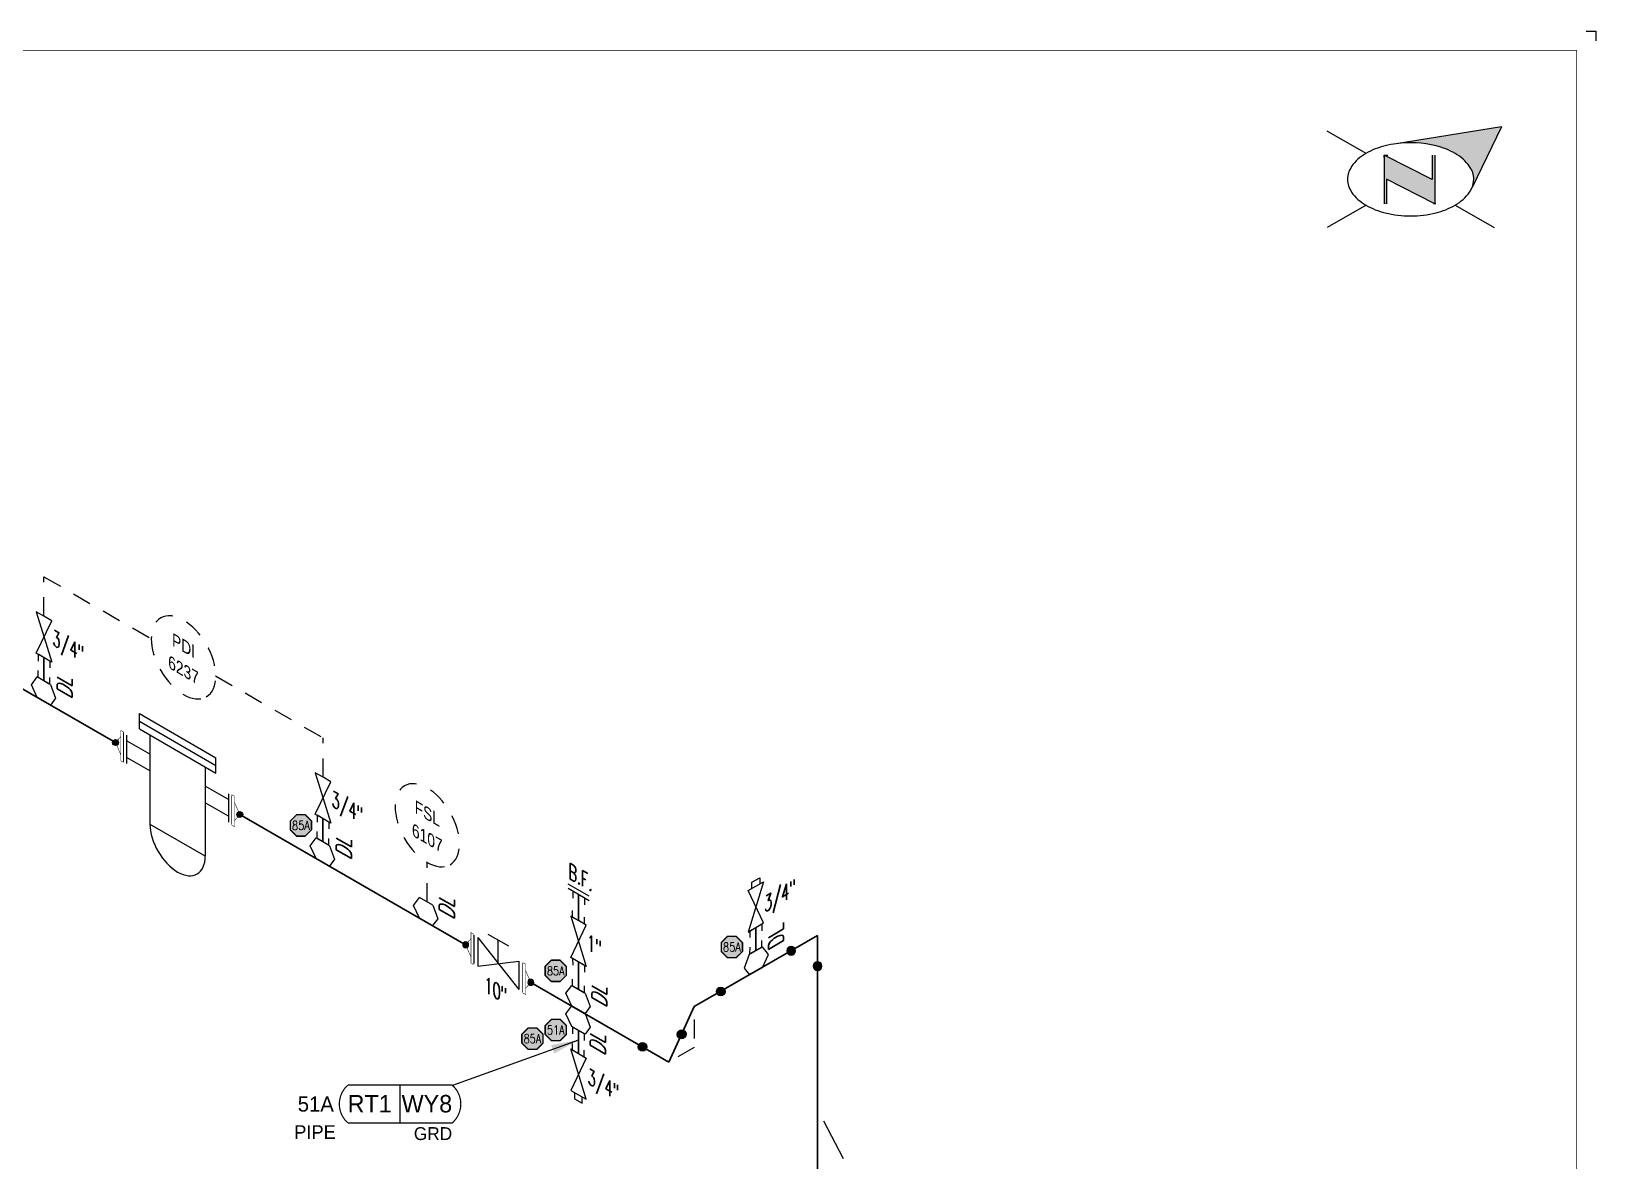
# Model space of a CAD drawing. Header units: inches. Extents: x 0.1 to 17.4, y 0.1 to 11.4.
# Drawn here: x 7.06 to 17.38, y 3.93 to 11.37 of the extents above; entities that cross this region are included whole.
import ezdxf
from ezdxf.enums import TextEntityAlignment as Align

# ---------------------------------------------------------------- set-up
doc = ezdxf.new("R2010")
doc.units = ezdxf.units.IN
doc.header["$MEASUREMENT"] = 0
doc.linetypes.add('HIDDEN2', pattern=[0.1875, 0.125, -0.0625])
for name, color, linetype in [('BORDER', 3, 'Continuous'), ('COMP', 1, 'Continuous'), ('DL', 20, 'Continuous'), ('FITTINGS', 4, 'Continuous'), ('PART_PCML', 7, 'Continuous'), ('PART_SelectedCML_RT', 132, 'Continuous'), ('PIPE-ANNO', 150, 'HIDDEN2'), ('TEXT', 7, 'Continuous'), ('UNAS.PIPE', 251, 'Continuous'), ('WELD POINTS', 41, 'Continuous')]:
    doc.layers.add(name, color=color, linetype=linetype)
doc.layers.add('PIPE', color=7, linetype='Continuous', lineweight=30)
doc.styles.add('CMLPAS', font='')
doc.styles.add('ISO30', font='simplex.shx', dxfattribs={"width": 0.85, "oblique": 30, "height": 0.075})
doc.styles.add('PART_Standard', font='romans', dxfattribs={"width": 0.8, "height": 0.09})
doc.styles.add('SIMPLEX', font='ROMANS')
doc.styles.get("Standard").update_dxf_attribs({"font": 'arial.ttf'})
doc.styles.get('CMLPAS').set_extended_font_data('Cordia New')
doc.dimstyles.get("Standard").update_dxf_attribs({"dimtxt": 0.18, "dimasz": 0.18, "dimexe": 0.18, "dimexo": 0.0625, "dimgap": 0.09, "dimtad": 0, "dimtih": 1, "dimtoh": 1, "dimdec": 4, "dimzin": 0, "dimdsep": 46, "dimtxsty": 'Standard', "dimcen": 0.09, "dimadec": 0, "dimazin": 0, "dimtfac": 1, "dimtdec": 4, "dimtofl": 0, "dimtmove": 0, "dimatfit": 3, "dimfxl": 1, "dimtolj": 1, "dimtzin": 0, "dimarcsym": 0})

# ---------------------------------------------------------------- blocks, each defined once
blk = doc.blocks.new('north2')
at = {"layer": 'BORDER'}
for points in [[(-0.706, -0.767, -0.156851), (-0.679, -0.851, -0.095667), (-0.689, -0.905), (-0.495, -0.504), (-1.19, -0.617, -0.092194), (-0.928, -0.631, -0.072341), (-0.801, -0.681, -0.106617)], [(-0.938, -1.011), (-0.936, -1.009), (-0.936, -0.691), (-0.952, -0.691), (-0.952, -0.853), (-1.27, -0.691), (-1.27, -0.707), (-1.27, -1.012), (-1.254, -1.012), (-1.254, -0.849)]]:
    blk.add_hatch(color=7, dxfattribs=at).paths.add_polyline_path(points)
at = {"layer": 'BORDER', "color": 7}
for p, q in [((-0.495, -0.504), (-1.19, -0.617)), ((-0.495, -0.504), (-0.689, -0.905)), ((-1.389, -0.681), (-1.646, -0.533)), ((-1.27, -0.691), (-1.27, -1.012)), ((-0.952, -0.853), (-1.27, -0.691)), ((-1.27, -0.707), (-1.27, -0.691)), ((-1.262, -0.691), (-1.246, -0.691)), ((-0.952, -0.691), (-0.952, -0.853)), ((-0.936, -0.691), (-0.936, -1.012)), ((-0.936, -1.012), (-1.254, -0.849)), ((-1.254, -0.849), (-1.254, -1.012)), ((-1.389, -1.021), (-1.646, -1.169)), ((-1.26, -1.011), (-1.262, -1.009)), ((-0.928, -1.012), (-0.944, -1.012)), ((-0.801, -1.021), (-0.544, -1.169))]:
    blk.add_line(p, q, dxfattribs=at)
for centre, radius, start, end in [((-1.095, -1.329), 0.719, 97.6203, 103.4495), ((-1.095, -1.329), 0.719, 76.5505, 97.6203), ((-1.238, -0.944), 0.304, 120, 144.3429), ((-1.152, -1.093), 0.476, 103.4495, 120), ((-1.039, -1.093), 0.476, 60, 76.5505), ((-0.953, -0.944), 0.304, 35.6571, 60), ((-1.367, -0.851), 0.144, 144.3429, 180), ((-0.823, -0.851), 0.144, 360, 35.6571), ((-1.367, -0.851), 0.144, 180, 215.6571), ((-0.823, -0.851), 0.144, 324.3429, 337.5547), ((-0.823, -0.851), 0.144, 337.5796, 360), ((-1.238, -0.758), 0.304, 215.6571, 240), ((-1.152, -0.609), 0.476, 240, 256.5505), ((-1.039, -0.609), 0.476, 283.4495, 300), ((-0.953, -0.758), 0.304, 300, 324.3429), ((-1.095, -0.373), 0.719, 256.5505, 270), ((-1.095, -0.373), 0.719, 270, 283.4495)]:
    blk.add_arc(centre, radius, start, end, dxfattribs=at)
blk = doc.blocks.new('A$C6804a2e5')
blk.add_blockref('north2', (0, 0))
blk = doc.blocks.new('A$C860dd1f6')
at = {"layer": 'PIPE'}
blk.add_blockref('A$C6804a2e5', (0, 0), dxfattribs=at)
blk = doc.blocks.new('Border')
at = {"layer": 'BORDER', "const_width": 0.005}
blk.add_lwpolyline([(0.25, 0.25), (17.25, 0.25), (17.25, 11.25), (0.25, 11.25)], close=True, dxfattribs=at)
blk = doc.blocks.new('O-let 2')
at = {"layer": 'FITTINGS', "linetype": 'ByBlock'}
for p, q in [((11.097, 20.379), (11.136, 20.431)), ((11.224, 20.38), (11.136, 20.431)), ((11.136, 20.295), (11.097, 20.379)), ((11.224, 20.38), (11.257, 20.291)), ((11.223, 20.245), (11.136, 20.295)), ((11.257, 20.291), (11.223, 20.245))]:
    blk.add_line(p, q, dxfattribs=at)
blk = doc.blocks.new('2_SOCKET_SINGLE_30')
at = {"color": 0, "linetype": 'ByBlock', "lineweight": -2}
for p, q in [((0, 0.063), (0.054, 0.094)), ((0, 0.063), (0, -0.063)), ((0, -0.063), (0.054, -0.031))]:
    blk.add_line(p, q, dxfattribs=at)
blk = doc.blocks.new('DL_Vert_30')
at = {"layer": 'DL', "style": 'ISO30', "oblique": 30, "width": 0.85}
blk.add_text('DL', height=0.1, rotation=90, dxfattribs=at).set_placement((0, 0))
blk = doc.blocks.new('1_Text_330')
at = {"layer": 'TEXT', "style": 'PART_Standard', "oblique": 330, "width": 0.8}
blk.add_attdef('3/4"', (0, 0), '', height=0.09, rotation=330, dxfattribs=at)
blk = doc.blocks.new('2_NOZZLE_FLANGE_EQUIPMENT_30')
blk.add_wipeout([(-0.176, -0.046), (-0.176, -0.156), (-0.023, -0.068), (-0.023, -0.107), (0, -0.094), (0, 0.094), (-0.023, 0.08), (-0.023, 0.041)])
at = {"color": 0, "linetype": 'ByBlock', "lineweight": -2}
for p, q in [((-0.023, 0.041), (-0.176, -0.046)), ((-0.023, -0.107), (-0.023, 0.08)), ((0, -0.094), (0, 0.094)), ((-0.023, -0.068), (-0.176, -0.156))]:
    blk.add_line(p, q, dxfattribs=at)
blk = doc.blocks.new('AM9A04')
at = {"linetype": 'Continuous', "const_width": 0.01}
blk.add_lwpolyline([(0, -0.289), (0, 0.289), (-0.05, 0.318), (-0.05, -0.26)], close=True, dxfattribs=at)
at = {"const_width": 0.01}
blk.add_lwpolyline([(-0.05, -0.144), (-0.15, 0.087), (-0.05, 0.202)], dxfattribs=at)
blk = doc.blocks.new('*U63')
blk.add_wipeout([(0, 0), (0.01, 0.052), (-0.01, 0.087), (0.01, 0.087), (0.11, -0.087), (0.09, -0.087), (0.07, -0.052)]).dxf.layer = 'COMP'
at = {"layer": 'WELD POINTS'}
h = blk.add_hatch(color=256, dxfattribs=at)
h.dxf.hatch_style = 1
h.paths.add_polyline_path([(0.019, 0, 1), (-0.02, 0, 1)])
blk.add_circle((0, 0), 0.0195, dxfattribs=at)
at = {"layer": 'COMP', "xscale": 0.3466300616258731, "yscale": 0.3466300616258731, "zscale": 0.3466300616258731, "rotation": 29.9999999999999}
blk.add_blockref('AM9A04', (0.06, 0), dxfattribs=at)
blk = doc.blocks.new('1_ID-BUBBLE_INSTRUMENT_330')
at = {"color": 0, "linetype": 'ByBlock', "lineweight": -2, "extrusion": (0, 0, -1)}
blk.add_ellipse((0, 0), major_axis=(0.15, -0.26), ratio=0.57735, dxfattribs=at)
at = {"color": 0, "linetype": 'ByBlock', "lineweight": -2, "oblique": 330}
for tag, p in [('INST.TYPE', (0.019, 0.067)), ('NUM', (0.019, -0.094))]:
    blk.add_attdef(tag, text='', height=0.075, rotation=330, dxfattribs=at).set_placement(p, align=Align.MIDDLE_CENTER)
blk = doc.blocks.new('2_ELBOW_WELD_330')
at = {"linetype": 'ByBlock', "lineweight": -2}
h = blk.add_hatch(color=0, dxfattribs=at)
edge = h.paths.add_edge_path()
edge.add_arc((0.174, -0.1), 0.0286, 0, 360)
h = blk.add_hatch(color=0, dxfattribs=at)
edge = h.paths.add_edge_path()
edge.add_arc((0, -0.201), 0.0286, 0, 360)
at = {"color": 0, "linetype": 'ByBlock', "lineweight": -2}
for centre in [(0.174, -0.1), (0, -0.201)]:
    blk.add_circle(centre, 0.0286, dxfattribs=at)
blk = doc.blocks.new('2_WELD_SINGLE_00')
at = {"linetype": 'ByBlock', "lineweight": -2}
h = blk.add_hatch(color=0, dxfattribs=at)
edge = h.paths.add_edge_path()
edge.add_arc((0, 0), 0.0286, 0, 360)
at = {"color": 0, "linetype": 'ByBlock', "lineweight": -2}
blk.add_circle((0, 0), 0.0286, dxfattribs=at)
blk = doc.blocks.new('*U64')
at = {"layer": 'WELD POINTS'}
for p, rotation in [((0.174, 0.1), 210), ((-0.084, -0.183), 335.3694678341227)]:
    blk.add_blockref('2_WELD_SINGLE_00', p, dxfattribs=dict(at, rotation=rotation))
blk = doc.blocks.new('*U65')
at = {"layer": 'WELD POINTS'}
for p, rotation in [((0.174, -0.1), 149.9999999999999), ((-0.084, -0.183), 335.3694678341227)]:
    blk.add_blockref('2_WELD_SINGLE_00', p, dxfattribs=dict(at, rotation=rotation))
blk = doc.blocks.new('3_VALVE_FLANGE_GATE_30')
at = {"color": 0, "linetype": 'ByBlock', "lineweight": -2}
blk.add_wipeout([(-0.162, -0.187), (-0.135, -0.172), (0, 0), (0.135, -0.016), (0.162, 0), (0.162, 0.187), (0.135, 0.172), (0, 0), (-0.135, 0.016), (-0.162, 0)], dxfattribs=at)
for p, q in [((0.135, 0.172), (-0.135, -0.172)), ((0.068, 0.195), (-0.068, 0.117)), ((0, 0), (0, 0.156)), ((0.135, 0.172), (0.135, -0.016)), ((0.162, 0.187), (0.162, 0)), ((-0.162, 0), (-0.162, -0.187)), ((-0.135, 0.016), (-0.135, -0.172)), ((0.135, -0.016), (-0.135, 0.016))]:
    blk.add_line(p, q, dxfattribs=at)
blk = doc.blocks.new('4_FLANGE_WELD_SINGLE')
blk.add_wipeout([(0, 0), (0.01, -0.052), (-0.01, -0.087), (0.01, -0.087), (0.11, 0.087), (0.09, 0.087), (0.07, 0.052)]).dxf.layer = 'COMP'
at = {"layer": 'WELD POINTS'}
h = blk.add_hatch(color=256, dxfattribs=at)
h.dxf.hatch_style = 1
h.paths.add_polyline_path([(-0.02, 0, 1), (0.019, 0, 1)])
blk.add_circle((0, 0), 0.0195, dxfattribs=at)
at = {"layer": 'COMP', "xscale": -0.3466300616258731, "yscale": 0.3466300616258731, "zscale": 0.3466300616258731, "rotation": 150}
blk.add_blockref('AM9A04', (0.06, 0), dxfattribs=at)
blk = doc.blocks.new('Bleeder Valve 2')
at = {"layer": 'FITTINGS', "linetype": 'ByBlock'}
for p, q in [((0.051, -0.302), (-0.051, 0.03)), ((-0.051, 0.03), (0.051, -0.03)), ((0.051, -0.03), (-0.051, -0.243)), ((-0.051, -0.243), (0, -0.273)), ((-0.026, -0.258), (-0.026, -0.298)), ((-0.026, -0.298), (0.025, -0.327)), ((0, -0.273), (0.051, -0.302)), ((0.025, -0.327), (0.025, -0.287))]:
    blk.add_line(p, q, dxfattribs=at)
blk = doc.blocks.new('Bleeder 2')
at = {"layer": 'PIPE', "linetype": 'Continuous'}
blk.add_line((0, -0.135), (0, -0.288), dxfattribs=at)
for name, p in [('O-let 2', (-11.18, -20.405)), ('Bleeder Valve 2', (0, -0.288))]:
    blk.add_blockref(name, p)
blk = doc.blocks.new('O-let 1')
at = {"layer": 'FITTINGS', "linetype": 'ByBlock'}
for p, q in [((-0.044, -0.025), (0.044, 0.025)), ((0.083, -0.026), (0.044, 0.025)), ((-0.044, -0.025), (-0.077, -0.115)), ((0.044, -0.11), (0.083, -0.026)), ((-0.077, -0.115), (-0.043, -0.16)), ((-0.043, -0.16), (0.044, -0.11))]:
    blk.add_line(p, q, dxfattribs=at)
blk = doc.blocks.new('Bleeder Valve 3')
at = {"layer": 'FITTINGS', "linetype": 'ByBlock'}
for p, q in [((-0.026, 0.298), (0.025, 0.327)), ((0.025, 0.327), (0.025, 0.287)), ((0.051, 0.302), (-0.051, -0.03)), ((-0.051, 0.243), (0, 0.273)), ((0.051, 0.03), (-0.051, 0.243)), ((-0.026, 0.258), (-0.026, 0.298)), ((0, 0.273), (0.051, 0.302)), ((-0.051, -0.03), (0.051, 0.03))]:
    blk.add_line(p, q, dxfattribs=at)
blk = doc.blocks.new('Bleeder 3')
at = {"layer": 'PIPE', "linetype": 'Continuous'}
blk.add_line((0, 0.135), (0, 0.288), dxfattribs=at)
for name, p in [('Bleeder Valve 3', (0, 0.288)), ('O-let 1', (0, 0.135))]:
    blk.add_blockref(name, p)
blk = doc.blocks.new('DL_Vert_330')
at = {"layer": 'DL', "style": 'ISO30', "oblique": 330, "width": 0.85}
blk.add_text('DL', height=0.1, rotation=90, dxfattribs=at).set_placement((0, 0))
blk = doc.blocks.new('1_Text_30')
at = {"layer": 'TEXT', "style": 'PART_Standard', "oblique": 30, "width": 0.8}
blk.add_attdef('TEXT', (0, 0), '', height=0.09, rotation=30, dxfattribs=at)
blk = doc.blocks.new('PART_PCML')
blk.add_hatch(color=0).paths.add_polyline_path([(-0.07, -0.029), (-0.029, -0.07), (0.029, -0.07), (0.07, -0.029), (0.07, 0.029), (0.029, 0.07), (-0.029, 0.07), (-0.07, 0.029)])
at = {"color": 7, "const_width": 0.009}
blk.add_lwpolyline([(-0.07, 0.029), (-0.029, 0.07), (0.029, 0.07), (0.07, 0.029), (0.07, -0.029), (0.029, -0.07), (-0.029, -0.07), (-0.07, -0.029), (-0.07, 0.029), (-0.029, 0.07)], dxfattribs=at)
at = {"color": 18, "true_color": 0x000000}
blk.add_lwpolyline([(-0.029, 0.07), (-0.07, 0.029), (-0.07, -0.029), (-0.029, -0.07), (0.029, -0.07), (0.07, -0.029), (0.07, 0.029), (0.029, 0.07)], close=True, dxfattribs=at)
at = {"color": 7, "true_color": 0xffffff, "style": 'SIMPLEX', "width": 0.8, "flags": 1}
for tag, p in [('CIRCUIT', (-0.094, 0.089)), ('DM', (-0.053, -0.133)), ('TYPE', (-0.075, -0.204))]:
    blk.add_attdef(tag, p, '', height=0.0586, dxfattribs=at)
at = {"color": 7, "true_color": 0xffffff, "style": 'SIMPLEX', "width": 0.8}
blk.add_attdef('DMDISP', text='', height=0.0586, dxfattribs=at).set_placement((0, 0), align=Align.MIDDLE_CENTER)
blk = doc.blocks.new('CMLPAS')
at = {"const_width": 0.008}
blk.add_lwpolyline([(0.063, 0.125, 0.454441), (0.063, -0.125), (0.75, -0.125, 0.454441), (0.75, 0.125)], format="xyb", close=True, dxfattribs=at)
blk.add_lwpolyline([(0.406, -0.125), (0.406, 0.125)], dxfattribs=at)
at = {"style": 'CMLPAS', "flags": 1}
for tag, p in [('STATE', (0.75, 0.623)), ('DL', (0.75, 0.482)), ('CIRCUIT', (0.75, 0.341)), ('SUBSINTERVAL(MONTHS)', (-0.025, -0.335)), ('OLD_ID', (0.75, -0.337)), ('OLD_NDE', (0.75, -0.478)), ('OLD_ENTY', (0.741, -0.636)), ('SIZE', (0.747, -0.761)), ('SPEC', (0.747, -0.902)), ('JUSTIFY', (0.747, -1.043)), ('COMMENTS', (0.747, -1.185)), ('OLD_ASSET', (0.75, -1.326)), ('SCHED', (0.737, -1.469)), ('NOM_THICK', (0.752, -1.61)), ('CORR_ALLOW', (0.763, -1.745)), ('TML_STATUS', (0.772, -1.878)), ('FLOW_ORDER', (0.778, -2.13))]:
    blk.add_attdef(tag, text='', height=0.1, dxfattribs=at).set_placement(p, align=Align.MIDDLE_RIGHT)
at = {"style": 'CMLPAS'}
for tag, height, p in [('CHILD', 0.25, (0.75, 0.269)), ('###', 0.115, (0.75, 0.002)), ('ACCESS', 0.085, (0.75, -0.195))]:
    blk.add_attdef(tag, text='', height=height, dxfattribs=at).set_placement(p, align=Align.MIDDLE_RIGHT)
at = {"color": 152, "style": 'CMLPAS'}
for tag, height, p in [('SPECIAL', 0.085, (0.405, 0.19)), ('DM-TYPE', 0.1, (-0.03, 0)), ('COMP', 0.09, (-0.017, -0.185))]:
    blk.add_attdef(tag, text='', height=height, dxfattribs=at).set_placement(p, align=Align.MIDDLE_RIGHT)
at = {"style": 'CMLPAS'}
blk.add_attdef('NDE', text='', height=0.115, dxfattribs=at).set_placement((0.206, 0.002), align=Align.MIDDLE_CENTER)

msp = doc.modelspace()

# ---------------------------------------------------------------- linework, layer by layer
for p, q in [((17.312, 11.375), (17.375, 11.375)), ((17.375, 11.375), (17.375, 11.312))]:
    msp.add_line(p, q)
at = {"layer": 'FITTINGS', "linetype": 'ByBlock'}
for p, q in [((7.146, 7.518), (7.095, 7.547)), ((7.095, 7.547), (7.197, 7.215)), ((7.094, 7.275), (7.197, 7.488)), ((7.197, 7.488), (7.146, 7.518)), ((7.197, 7.215), (7.094, 7.275)), ((8.986, 6.456), (8.934, 6.485)), ((8.934, 6.485), (9.037, 6.153)), ((8.934, 6.213), (9.037, 6.426)), ((9.037, 6.426), (8.986, 6.456)), ((9.037, 6.153), (8.934, 6.213)), ((10.67, 5.511), (10.619, 5.541)), ((10.619, 5.541), (10.721, 5.209)), ((10.619, 5.268), (10.721, 5.482)), ((10.721, 5.482), (10.67, 5.511)), ((10.721, 5.209), (10.619, 5.268))]:
    msp.add_line(p, q, dxfattribs=at)
at = {"layer": 'FITTINGS'}
msp.add_line((8.28, 6.484), (8.28, 6.585), dxfattribs=at)
at = {"layer": 'FITTINGS', "linetype": 'ByBlock', "lineweight": -2}
for p, q in [((10.739, 5.672), (10.601, 5.751)), ((10.739, 5.642), (10.601, 5.722)), ((10.632, 5.704), (10.632, 5.66)), ((10.709, 5.66), (10.709, 5.615))]:
    msp.add_line(p, q, dxfattribs=at)
at = {"layer": 'PIPE'}
for p, q in [((7.618, 6.685), (5.357, 7.99)), ((11.266, 4.579), (8.437, 6.211)), ((12.246, 5.413), (11.433, 4.944)), ((12.246, 3.003), (12.246, 5.413)), ((11.266, 4.579), (11.433, 4.944))]:
    msp.add_line(p, q, dxfattribs=at)
at = {"layer": 'PIPE', "linetype": 'Continuous'}
for p, q in [((7.146, 7.093), (7.146, 7.245)), ((8.985, 6.031), (8.985, 6.183)), ((10.67, 5.682), (10.67, 5.512)), ((10.67, 5.058), (10.67, 5.239))]:
    msp.add_line(p, q, dxfattribs=at)
at = {"layer": 'PIPE-ANNO'}
for p, q in [((7.146, 7.518), (7.146, 7.778)), ((7.146, 7.778), (7.853, 7.37)), ((8.278, 7.125), (8.986, 6.716)), ((8.986, 6.456), (8.986, 6.716)), ((9.673, 5.634), (9.673, 5.894)), ((11.433, 4.859), (11.433, 4.675)), ((11.433, 4.675), (11.319, 4.609))]:
    msp.add_line(p, q, dxfattribs=at)
at = {"layer": 'UNAS.PIPE'}
msp.add_line((12.284, 4.192), (12.414, 3.943), dxfattribs=at)

# ---------------------------------------------------------------- block references
at = {"layer": 'BORDER'}
for name, p in [('Border', (0, 0)), ('A$C860dd1f6', (17.25, 11.25))]:
    msp.add_blockref(name, p, dxfattribs=at)
at = {"layer": 'DL'}
for name, p in [('DL_Vert_30', (7.333, 6.968)), ('DL_Vert_30', (9.173, 5.906)), ('DL_Vert_30', (9.852, 5.513)), ('DL_Vert_330', (12.022, 5.365)), ('DL_Vert_30', (10.857, 4.933)), ('DL_Vert_30', (10.847, 4.617))]:
    msp.add_blockref(name, p, dxfattribs=at)
at = {"layer": 'FITTINGS'}
for p, xscale, yscale, zscale, rotation in [((7.146, 7.245), 0.713168504377533, 0.713168504377533, 0.713168504377533, 240.0047239548921), ((7.146, 7.093), 0.7131685043775329, 0.7131685043775329, 0.7131685043775329, 60.00472395489211), ((8.985, 6.183), 0.713168504377533, 0.713168504377533, 0.713168504377533, 240.0047239548921), ((8.985, 6.031), 0.7131685043775329, 0.7131685043775329, 0.7131685043775329, 60.00472395489211), ((10.67, 5.512), 0.713168504377533, 0.713168504377533, 0.713168504377533, 60.00472395489207), ((11.839, 5.466), -0.713168504377533, 0.713168504377533, 0.713168504377533, 119.9952760451079), ((11.839, 5.314), -0.7131685043775329, 0.7131685043775329, 0.7131685043775329, 299.9952760451079), ((10.67, 5.239), 0.713168504377533, 0.713168504377533, 0.713168504377533, 240.0047239548921), ((10.67, 5.058), 0.7131685043775329, 0.7131685043775329, 0.7131685043775329, 60.00472395489211), ((10.669, 4.787), 0.713168504377533, 0.713168504377533, 0.713168504377533, 240.0047239548921), ((10.669, 4.635), 0.7131685043775329, 0.7131685043775329, 0.7131685043775329, 60.00472395489211)]:
    msp.add_blockref('2_SOCKET_SINGLE_30', p, dxfattribs=dict(at, xscale=xscale, yscale=yscale, zscale=zscale, rotation=rotation))
for name, p in [('O-let 2', (-4.034, -13.313)), ('O-let 2', (-2.195, -14.375)), ('Bleeder 3', (11.839, 5.178)), ('O-let 2', (-1.515, -14.767)), ('O-let 2', (-0.51, -15.347)), ('Bleeder 2', (10.67, 4.923))]:
    msp.add_blockref(name, p, dxfattribs=at)
at = {"layer": 'PART_PCML', "color": 13}
for p in [(8.84, 6.139), (11.681, 5.337), (10.366, 4.733)]:
    msp.add_blockref('PART_PCML', p, dxfattribs=at).add_auto_attribs({'DMDISP': '85A'})
at = {"layer": 'PART_PCML', "color": 96}
msp.add_blockref('PART_PCML', (10.52, 4.79), dxfattribs=at).add_auto_attribs({'DMDISP': '51A'})
at = {"layer": 'PART_SelectedCML_RT'}
msp.add_blockref('CMLPAS', (9.087, 4.302), dxfattribs=at).add_auto_attribs({'###': 'WY8', 'NDE': 'RT1', 'DM-TYPE': '51A', 'COMP': 'PIPE', 'ACCESS': 'GRD'})
at = {"layer": 'PIPE'}
ref = msp.add_blockref('1_Text_330', (10.705, 5.785), dxfattribs=at)
ref.add_attrib('3/4"', 'B.F.', dxfattribs={"layer": 'TEXT', "height": 0.09, "rotation": 330, "style": 'PART_Standard', "oblique": 330, "width": 0.8}).set_placement((10.705, 5.785), align=Align.MIDDLE_CENTER)
at = {"layer": 'PIPE-ANNO'}
for p, values in [((8.066, 7.247), {'INST.TYPE': 'PDI', 'NUM': '6237'}), ((9.673, 6.14), {'INST.TYPE': 'FSL', 'NUM': '6107'})]:
    msp.add_blockref('1_ID-BUBBLE_INSTRUMENT_330', p, dxfattribs=at).add_auto_attribs(values)
at = {"layer": 'TEXT'}
for name, p, values in [('1_Text_330', (7.202, 7.33), {'3/4"': '3/4"'}), ('1_Text_330', (9.042, 6.268), {'3/4"': '3/4"'}), ('1_Text_30', (11.894, 5.564), {'TEXT': '3/4"'}), ('1_Text_330', (10.726, 5.323), {'3/4"': '1"'}), ('1_Text_330', (10.73, 4.438), {'3/4"': '3/4"'})]:
    msp.add_blockref(name, p, dxfattribs=at).add_auto_attribs(values)
at = {"layer": 'WELD POINTS', "xscale": -1}
msp.add_blockref('2_ELBOW_WELD_330', (12.246, 5.413), dxfattribs=at)
at = {"layer": 'WELD POINTS'}
msp.add_blockref('*U64', (11.433, 4.944), dxfattribs=at)
at = {"layer": 'WELD POINTS', "rotation": 180}
msp.add_blockref('*U65', (11.266, 4.579), dxfattribs=at)

# ---------------------------------------------------------------- leaders
at = {"layer": 'PART_SelectedCML_RT'}
msp.add_leader([(10.669, 4.724), (9.839, 4.425)], dimstyle='Standard', dxfattribs=at)

# ---------------------------------------------------------------- next in the draw order: block references
at = {"layer": 'FITTINGS', "xscale": -1}
msp.add_blockref('2_NOZZLE_FLANGE_EQUIPMENT_30', (7.67, 6.655), dxfattribs=at)
at = {"layer": 'FITTINGS', "xscale": -1, "rotation": 180}
msp.add_blockref('2_NOZZLE_FLANGE_EQUIPMENT_30', (8.385, 6.241), dxfattribs=at)
at = {"layer": 'FITTINGS', "yscale": -1, "rotation": 180}
msp.add_blockref('3_VALVE_FLANGE_GATE_30', (10.141, 5.228), dxfattribs=at)

# ---------------------------------------------------------------- next in the draw order: linework, layer by layer
at = {"layer": 'FITTINGS'}
for p, q in [((7.845, 6.735), (7.845, 6.147)), ((8.21, 5.937), (8.21, 6.524)), ((7.845, 6.147), (8.21, 5.937))]:
    msp.add_line(p, q, dxfattribs=at)
msp.add_ellipse((8.027, 6.042), major_axis=(0.129, -0.223), ratio=0.57735, start_param=3.926991, end_param=7.068583, dxfattribs=at)

# ---------------------------------------------------------------- next in the draw order: block references
at = {"xscale": -1}
for p, rotation in [((9.926, 5.352), 150), ((10.355, 5.104), 330.0000000000001)]:
    msp.add_blockref('4_FLANGE_WELD_SINGLE', p, dxfattribs=dict(at, rotation=rotation))
at = {"layer": 'PIPE'}
for p, rotation in [((7.618, 6.685), 330.0000000000001), ((8.437, 6.211), 150)]:
    msp.add_blockref('*U63', p, dxfattribs=dict(at, rotation=rotation))

# ---------------------------------------------------------------- next in the draw order: linework, layer by layer
at = {"layer": 'FITTINGS'}
for p, q in [((7.775, 6.877), (8.28, 6.585)), ((7.775, 6.775), (7.775, 6.877)), ((7.775, 6.826), (8.28, 6.534)), ((7.775, 6.775), (8.28, 6.484))]:
    msp.add_line(p, q, dxfattribs=at)

# ---------------------------------------------------------------- next in the draw order: block references
at = {"layer": 'PART_PCML', "color": 13}
msp.add_blockref('PART_PCML', (10.52, 5.18), dxfattribs=at).add_auto_attribs({'DMDISP': '85A'})
at = {"layer": 'TEXT'}
msp.add_blockref('1_Text_330', (10.05, 5.043), dxfattribs=at).add_auto_attribs({'3/4"': '10"'})

doc.saveas('drawing.dxf')
